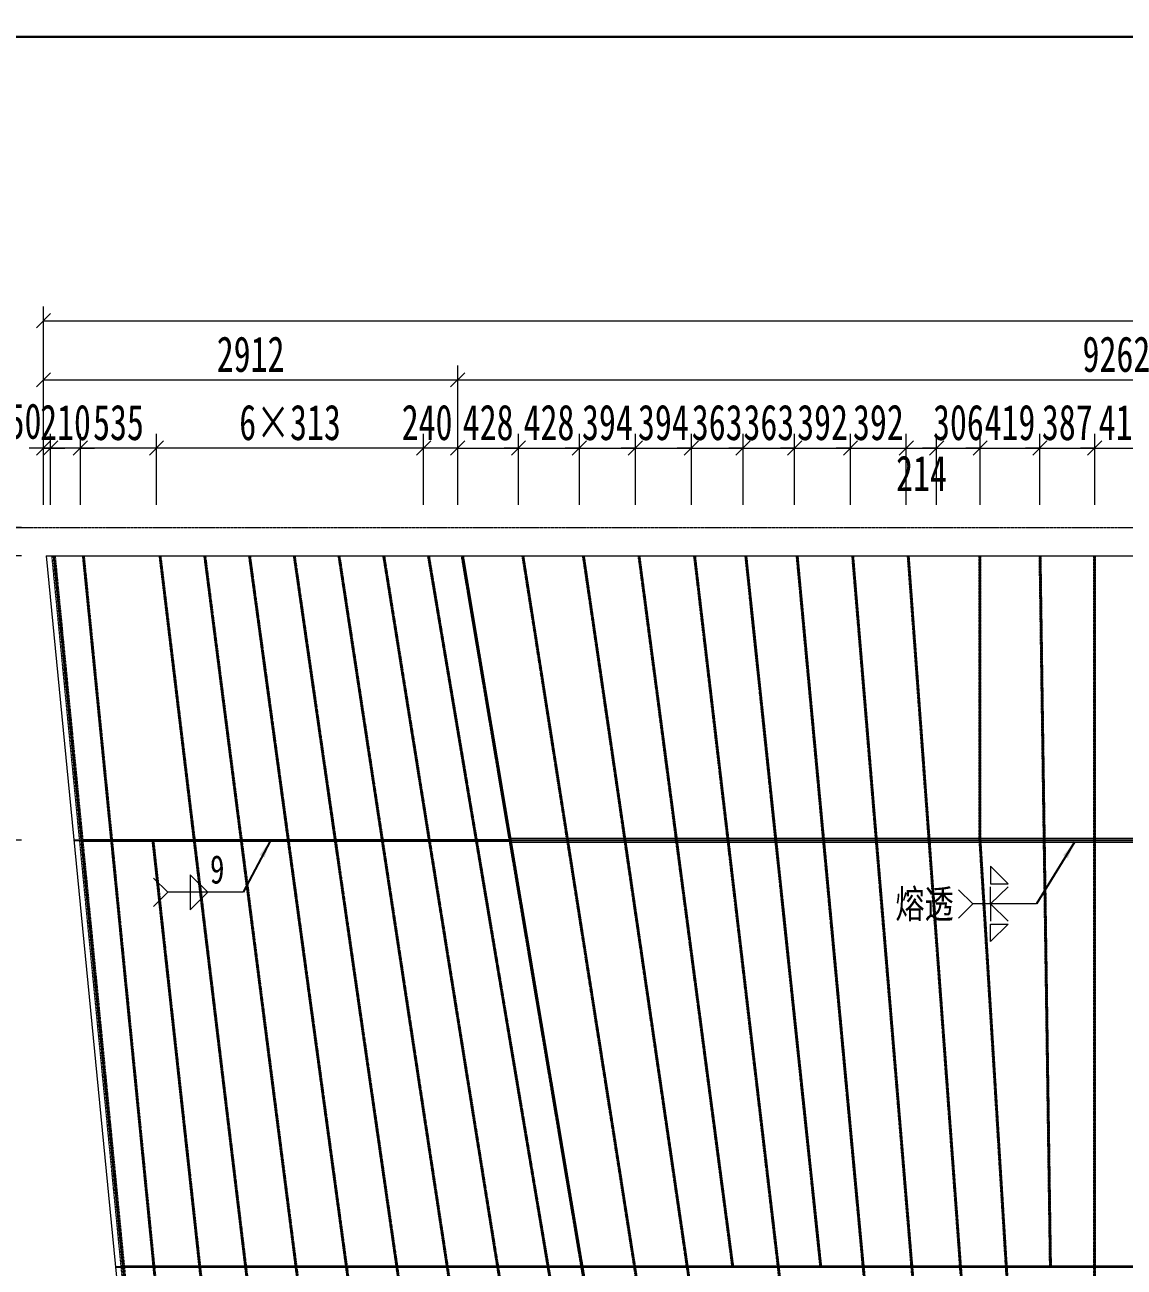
# Model space of a CAD drawing. Header units: millimetres. Extents: x 44597 to 300567, y -113054 to 73044.
# Drawn here: x 186621 to 194350, y -96128 to -87390 of the extents above; entities that cross this region are included whole.
import ezdxf
from ezdxf.enums import TextEntityAlignment as Align

# ---------------------------------------------------------------- set-up
doc = ezdxf.new("R2010")
doc.units = ezdxf.units.MM
doc.linetypes.add('CENTER2', pattern=[28.575, 19.05, -3.175, 3.175, -3.175])
doc.linetypes.add('DASHED', pattern=[0.75, 0.5, -0.25])
doc.layers.get('Defpoints').update_dxf_attribs({"color": 8})
for name, color, linetype, lineweight in [('Dim', 4, 'Continuous', 15), ('中心线', 2, 'CENTER2', 15), ('标注', 4, 'Continuous', 13), ('细实线', 4, 'Continuous', 15), ('虚线', 7, 'DASHED', 13)]:
    doc.layers.add(name, color=color, linetype=linetype, lineweight=lineweight)
doc.layers.add('Text', color=4, linetype='Continuous')
doc.styles.add('111', font='', dxfattribs={"width": 0.7})
doc.styles.add('SMEDI', font='', dxfattribs={"width": 0.75})
doc.styles.get("Standard").update_dxf_attribs({"font": ''})
doc.styles.get('111').set_extended_font_data('仿宋_GB2312')
doc.styles.get('SMEDI').set_extended_font_data('仿宋_GB2312')
doc.styles.get('Standard').set_extended_font_data('仿宋_GB2312')
doc.dimstyles.new('200', dxfattribs={"dimscale": 0, "dimtxt": 2.5, "dimasz": 1, "dimexe": 1, "dimexo": 1, "dimgap": 0.6, "dimtad": 1, "dimdec": 0, "dimdsep": 46, "dimtxsty": '111', "dimblk": 'OBLIQUE', "dimcen": 0, "dimclrd": 4, "dimclre": 4, "dimclrt": 4, "dimadec": 1, "dimazin": 2, "dimtfac": 1, "dimtdec": 0, "dimtix": 1, "dimtmove": 2, "dimatfit": 3, "dimfxl": 4, "dimfxlon": 1, "dimtolj": 1, "dimlwd": -1, "dimlwe": -1, "dimarcsym": 0})
doc.dimstyles.new('MSteel_1.0_1.0', dxfattribs={"dimtxt": 3, "dimasz": 1.2, "dimexe": 1, "dimexo": 1, "dimgap": 1, "dimtad": 3, "dimtoh": 1, "dimdec": 0, "dimzin": 0, "dimdsep": 46, "dimtxsty": 'Standard', "dimblk": 'ARCHTICK', "dimcen": 0.09, "dimclrd": 3, "dimclre": 3, "dimadec": 0, "dimazin": 0, "dimtfac": 1, "dimtdec": 4, "dimtofl": 0, "dimtmove": 0, "dimatfit": 3, "dimfxl": 1, "dimtolj": 1, "dimtzin": 0, "dimarcsym": 0})

# ---------------------------------------------------------------- blocks, each defined once
blk = doc.blocks.new('_Oblique')
at = {"color": 0, "linetype": 'ByBlock', "lineweight": -2}
blk.add_line((-0.5, -0.5), (0.5, 0.5), dxfattribs=at)
blk = doc.blocks.new('*D3232')
at = {"layer": 'Defpoints', "color": 0, "transparency": 16777216}
for p in [(188227.5, -90925.5), (185054.5, -110325.5), (187066.7, -110325.5)]:
    blk.add_point(p, dxfattribs=at)
at = {"layer": '细实线', "color": 4, "transparency": 16777216}
for p, q in [((185454.5, -90925.5), (184954.5, -90925.5)), ((185054.5, -90925.5), (185054.5, -110325.5)), ((185454.5, -110325.5), (184954.5, -110325.5))]:
    blk.add_line(p, q, dxfattribs=at)
at = {"layer": '细实线', "color": 4, "transparency": 16777216, "xscale": 99.99999999999999, "yscale": 99.99999999999999, "zscale": 99.99999999999999}
for p, rotation in [((185054.5, -90925.5), 90), ((185054.5, -110325.5), 270)]:
    blk.add_blockref('_Oblique', p, dxfattribs=dict(at, rotation=rotation))
at = {"layer": '细实线', "color": 4, "transparency": 16777216, "insert": (184875.6, -100625.5), "char_height": 250, "attachment_point": 5, "rotation": 90, "style": '111'}
blk.add_mtext('\\A1;19400', dxfattribs=at)
blk = doc.blocks.new('全融透2')
at = {"layer": 'Dim'}
blk.add_line((0, 0), (-4.479, 0), dxfattribs=at)
for points in [[(-3.227, 2.645), (-3.227, 1.414), (-1.995, 1.414)], [(-3.227, -2.645), (-3.227, -1.414), (-1.995, -1.414)]]:
    blk.add_lwpolyline(points, close=True, dxfattribs=at)
for points in [[(-5.479, 1), (-4.479, 0), (-5.479, -1)], [(-1.995, 1.206), (-3.227, 0), (-3.227, 1.206)], [(-1.995, -1.206), (-3.227, 0), (-3.227, -1.206)]]:
    blk.add_lwpolyline(points, dxfattribs=at)
at = {"layer": 'Text', "style": 'SMEDI', "width": 0.75}
blk.add_text('熔透', height=2, dxfattribs=at).set_placement((-9.923, 0), align=Align.MIDDLE_LEFT)
blk = doc.blocks.new('_ArchTick')
at = {"color": 0, "linetype": 'ByBlock', "const_width": 0.15}
blk.add_lwpolyline([(-0.5, -0.5), (0.5, 0.5)], dxfattribs=at)
blk = doc.blocks.new('*D3253')
at = {"layer": 'Defpoints', "color": 0, "transparency": 16777216}
for p in [(188314.8, -91125.5), (186197.1, -93125.5), (186988.5, -93125.5)]:
    blk.add_point(p, dxfattribs=at)
at = {"layer": '细实线', "color": 4, "transparency": 16777216}
for p, q in [((186597.1, -91125.5), (186097.1, -91125.5)), ((186197.1, -91125.5), (186197.1, -93125.5)), ((186597.1, -93125.5), (186097.1, -93125.5))]:
    blk.add_line(p, q, dxfattribs=at)
at = {"layer": '细实线', "color": 4, "transparency": 16777216, "xscale": 99.99999999999999, "yscale": 99.99999999999999, "zscale": 99.99999999999999}
for p, rotation in [((186197.1, -91125.5), 90), ((186197.1, -93125.5), 270)]:
    blk.add_blockref('_Oblique', p, dxfattribs=dict(at, rotation=rotation))
at = {"layer": '细实线', "color": 4, "transparency": 16777216, "insert": (186018.2, -92125.5), "char_height": 250, "attachment_point": 5, "rotation": 90, "style": '111'}
blk.add_mtext('\\A1;2000', dxfattribs=at)
blk = doc.blocks.new('*D3254')
at = {"layer": 'Defpoints', "color": 0, "transparency": 16777216}
for p in [(186197.1, -90925.5), (188314.8, -90925.5), (188314.8, -91125.5)]:
    blk.add_point(p, dxfattribs=at)
at = {"layer": '细实线', "color": 4, "transparency": 16777216}
for p, q in [((186597.1, -90925.5), (186097.1, -90925.5)), ((186197.1, -91125.5), (186197.1, -90925.5)), ((186597.1, -91125.5), (186097.1, -91125.5))]:
    blk.add_line(p, q, dxfattribs=at)
at = {"layer": '细实线', "color": 4, "transparency": 16777216, "xscale": 99.99999999999999, "yscale": 99.99999999999999, "zscale": 99.99999999999999}
for p, rotation in [((186197.1, -90925.5), 90), ((186197.1, -91125.5), 270)]:
    blk.add_blockref('_Oblique', p, dxfattribs=dict(at, rotation=rotation))
at = {"layer": '细实线', "color": 4, "transparency": 16777216, "insert": (185967.5, -90878.1), "char_height": 250, "attachment_point": 5, "rotation": 90, "style": '111'}
blk.add_mtext('\\A1;200', dxfattribs=at)
blk = doc.blocks.new('角焊缝1')
at = {"layer": 'Dim'}
blk.add_line((-3101.175, 370.223), (-3106.48, 370.223), dxfattribs=at)
blk.add_lwpolyline([(-3104.907, 371.455), (-3104.907, 368.992), (-3103.675, 370.223)], close=True, dxfattribs=at)
blk.add_lwpolyline([(-3107.48, 369.223), (-3106.48, 370.223), (-3107.48, 371.223)], dxfattribs=at)
blk = doc.blocks.new('*D3255')
at = {"layer": 'Defpoints', "color": 0, "transparency": 16777216}
for p in [(185617.2, -91125.5), (188314.8, -91125.5), (188803.7, -108125.5)]:
    blk.add_point(p, dxfattribs=at)
at = {"layer": '细实线', "color": 4, "transparency": 16777216}
for p, q in [((186017.2, -91125.5), (185517.2, -91125.5)), ((185617.2, -108125.5), (185617.2, -91125.5)), ((186017.2, -108125.5), (185517.2, -108125.5))]:
    blk.add_line(p, q, dxfattribs=at)
at = {"layer": '细实线', "color": 4, "transparency": 16777216, "xscale": 99.99999999999999, "yscale": 99.99999999999999, "zscale": 99.99999999999999}
for p, rotation in [((185617.2, -91125.5), 90), ((185617.2, -108125.5), 270)]:
    blk.add_blockref('_Oblique', p, dxfattribs=dict(at, rotation=rotation))
at = {"layer": '细实线', "color": 4, "transparency": 16777216, "insert": (185438.3, -99625.5), "char_height": 250, "attachment_point": 5, "rotation": 90, "style": '111'}
blk.add_mtext('\\A1;17000', dxfattribs=at)
blk = doc.blocks.new('*D3259')
at = {"layer": 'Defpoints', "color": 0, "transparency": 16777216}
for p in [(189664.2, -89886.8), (186752, -90452.6), (189664.2, -91035.9)]:
    blk.add_point(p, dxfattribs=at)
at = {"layer": '细实线', "color": 4, "transparency": 16777216}
for p, q in [((186752, -90286.8), (186752, -89786.8)), ((189664.2, -90286.8), (189664.2, -89786.8)), ((186752, -89886.8), (189664.2, -89886.8))]:
    blk.add_line(p, q, dxfattribs=at)
at = {"layer": '细实线', "color": 4, "transparency": 16777216, "xscale": 99.99999999999999, "yscale": 99.99999999999999, "zscale": 99.99999999999999, "rotation": 180}
blk.add_blockref('_Oblique', (186752, -89886.8), dxfattribs=at)
at = {"layer": '细实线', "color": 4, "transparency": 16777216, "xscale": 99.99999999999999, "yscale": 99.99999999999999, "zscale": 99.99999999999999}
blk.add_blockref('_Oblique', (189664.2, -89886.8), dxfattribs=at)
at = {"layer": '细实线', "color": 4, "transparency": 16777216, "insert": (188208.1, -89707.9), "char_height": 250, "attachment_point": 5, "style": '111'}
blk.add_mtext('\\A1;2912', dxfattribs=at)
blk = doc.blocks.new('*D3261')
at = {"layer": 'Defpoints', "color": 0, "transparency": 16777216}
for p in [(186802, -90366.9), (186752, -91014.7), (186802, -91036.4)]:
    blk.add_point(p, dxfattribs=at)
at = {"layer": '细实线', "color": 4, "transparency": 16777216}
for p, q in [((186752, -90766.9), (186752, -90266.9)), ((186802, -90766.9), (186802, -90266.9)), ((186752, -90366.9), (186652, -90366.9)), ((186752, -90366.9), (186802, -90366.9)), ((186802, -90366.9), (186902, -90366.9))]:
    blk.add_line(p, q, dxfattribs=at)
at = {"layer": '细实线', "color": 4, "transparency": 16777216, "xscale": 99.99999999999999, "yscale": 99.99999999999999, "zscale": 99.99999999999999}
blk.add_blockref('_Oblique', (186752, -90366.9), dxfattribs=at)
at = {"layer": '细实线', "color": 4, "transparency": 16777216, "xscale": 99.99999999999999, "yscale": 99.99999999999999, "zscale": 99.99999999999999, "rotation": 180}
blk.add_blockref('_Oblique', (186802, -90366.9), dxfattribs=at)
at = {"layer": '细实线', "color": 4, "transparency": 16777216, "insert": (186618.5, -90178.9), "char_height": 250, "attachment_point": 5, "style": '111'}
blk.add_mtext('\\A1;50', dxfattribs=at)
blk = doc.blocks.new('*D3262')
at = {"layer": 'Defpoints', "color": 0, "transparency": 16777216}
for p in [(186802, -90366.9), (186802, -91027.2), (187011.6, -91025.3)]:
    blk.add_point(p, dxfattribs=at)
at = {"layer": '细实线', "color": 4, "transparency": 16777216}
for p, q in [((186802, -90766.9), (186802, -90266.9)), ((187011.6, -90766.9), (187011.6, -90266.9)), ((186802, -90366.9), (186702, -90366.9)), ((187011.6, -90366.9), (186802, -90366.9)), ((187011.6, -90366.9), (187111.6, -90366.9))]:
    blk.add_line(p, q, dxfattribs=at)
at = {"layer": '细实线', "color": 4, "transparency": 16777216, "xscale": 99.99999999999999, "yscale": 99.99999999999999, "zscale": 99.99999999999999}
blk.add_blockref('_Oblique', (186802, -90366.9), dxfattribs=at)
at = {"layer": '细实线', "color": 4, "transparency": 16777216, "xscale": 99.99999999999999, "yscale": 99.99999999999999, "zscale": 99.99999999999999, "rotation": 180}
blk.add_blockref('_Oblique', (187011.6, -90366.9), dxfattribs=at)
at = {"layer": '细实线', "color": 4, "transparency": 16777216, "insert": (186906.8, -90188), "char_height": 250, "attachment_point": 5, "style": '111'}
blk.add_mtext('\\A1;210', dxfattribs=at)
blk = doc.blocks.new('*D3264')
at = {"layer": 'Defpoints', "color": 0, "transparency": 16777216}
for p in [(190092, -90366.9), (189664.2, -91033.2), (190092, -91056.2)]:
    blk.add_point(p, dxfattribs=at)
at = {"layer": '细实线', "color": 4, "transparency": 16777216}
for p, q in [((189664.2, -90766.9), (189664.2, -90266.9)), ((190092, -90766.9), (190092, -90266.9)), ((189664.2, -90366.9), (189564.2, -90366.9)), ((189664.2, -90366.9), (190092, -90366.9)), ((190092, -90366.9), (190192, -90366.9))]:
    blk.add_line(p, q, dxfattribs=at)
at = {"layer": '细实线', "color": 4, "transparency": 16777216, "xscale": 99.99999999999999, "yscale": 99.99999999999999, "zscale": 99.99999999999999}
blk.add_blockref('_Oblique', (189664.2, -90366.9), dxfattribs=at)
at = {"layer": '细实线', "color": 4, "transparency": 16777216, "xscale": 99.99999999999999, "yscale": 99.99999999999999, "zscale": 99.99999999999999, "rotation": 180}
blk.add_blockref('_Oblique', (190092, -90366.9), dxfattribs=at)
at = {"layer": '细实线', "color": 4, "transparency": 16777216, "insert": (189878.1, -90188), "char_height": 250, "attachment_point": 5, "style": '111'}
blk.add_mtext('\\A1;428', dxfattribs=at)
blk = doc.blocks.new('*D3266')
at = {"layer": 'Defpoints', "color": 0, "transparency": 16777216}
for p in [(208426.5, -89471.5), (186752, -90123.9), (208426.5, -91023.6)]:
    blk.add_point(p, dxfattribs=at)
at = {"layer": '细实线', "color": 4, "transparency": 16777216}
for p, q in [((186752, -89871.5), (186752, -89371.5)), ((208426.5, -89871.5), (208426.5, -89371.5)), ((186752, -89471.5), (208426.5, -89471.5))]:
    blk.add_line(p, q, dxfattribs=at)
at = {"layer": '细实线', "color": 4, "transparency": 16777216, "xscale": 99.99999999999999, "yscale": 99.99999999999999, "zscale": 99.99999999999999, "rotation": 180}
blk.add_blockref('_Oblique', (186752, -89471.5), dxfattribs=at)
at = {"layer": '细实线', "color": 4, "transparency": 16777216, "xscale": 99.99999999999999, "yscale": 99.99999999999999, "zscale": 99.99999999999999}
blk.add_blockref('_Oblique', (208426.5, -89471.5), dxfattribs=at)
at = {"layer": '细实线', "color": 4, "transparency": 16777216, "insert": (197589.2, -89292.6), "char_height": 250, "attachment_point": 5, "style": '111'}
blk.add_mtext('\\A1;21674', dxfattribs=at)
blk = doc.blocks.new('*D3267')
at = {"layer": 'Defpoints', "color": 0, "transparency": 16777216}
for p in [(198926.4, -89886.8), (189664.2, -90407.5), (198926.4, -91023.6)]:
    blk.add_point(p, dxfattribs=at)
at = {"layer": '细实线', "color": 4, "transparency": 16777216}
for p, q in [((189664.2, -90286.8), (189664.2, -89786.8)), ((198926.4, -90286.8), (198926.4, -89786.8)), ((189664.2, -89886.8), (198926.4, -89886.8))]:
    blk.add_line(p, q, dxfattribs=at)
at = {"layer": '细实线', "color": 4, "transparency": 16777216, "xscale": 99.99999999999999, "yscale": 99.99999999999999, "zscale": 99.99999999999999, "rotation": 180}
blk.add_blockref('_Oblique', (189664.2, -89886.8), dxfattribs=at)
at = {"layer": '细实线', "color": 4, "transparency": 16777216, "xscale": 99.99999999999999, "yscale": 99.99999999999999, "zscale": 99.99999999999999}
blk.add_blockref('_Oblique', (198926.4, -89886.8), dxfattribs=at)
at = {"layer": '细实线', "color": 4, "transparency": 16777216, "insert": (194295.3, -89707.9), "char_height": 250, "attachment_point": 5, "style": '111'}
blk.add_mtext('\\A1;9262', dxfattribs=at)
blk = doc.blocks.new('*D3271')
at = {"layer": 'Defpoints', "color": 0, "transparency": 16777216}
for p in [(187011.6, -90366.9), (187011.6, -91027.2), (187546.3, -91030.7)]:
    blk.add_point(p, dxfattribs=at)
at = {"layer": '细实线', "color": 4, "transparency": 16777216}
for p, q in [((187011.6, -90766.9), (187011.6, -90266.9)), ((187546.3, -90766.9), (187546.3, -90266.9)), ((187546.3, -90366.9), (187011.6, -90366.9))]:
    blk.add_line(p, q, dxfattribs=at)
at = {"layer": '细实线', "color": 4, "transparency": 16777216, "xscale": 99.99999999999999, "yscale": 99.99999999999999, "zscale": 99.99999999999999, "rotation": 180}
blk.add_blockref('_Oblique', (187011.6, -90366.9), dxfattribs=at)
at = {"layer": '细实线', "color": 4, "transparency": 16777216, "xscale": 99.99999999999999, "yscale": 99.99999999999999, "zscale": 99.99999999999999}
blk.add_blockref('_Oblique', (187546.3, -90366.9), dxfattribs=at)
at = {"layer": '细实线', "color": 4, "transparency": 16777216, "insert": (187279, -90188), "char_height": 250, "attachment_point": 5, "style": '111'}
blk.add_mtext('\\A1;535', dxfattribs=at)
blk = doc.blocks.new('*D3272')
at = {"layer": 'Defpoints', "color": 0, "transparency": 16777216}
for p in [(187546.3, -90366.9), (187546.3, -91027.2), (189424.3, -91049.5)]:
    blk.add_point(p, dxfattribs=at)
at = {"layer": '细实线', "color": 4, "transparency": 16777216}
for p, q in [((187546.3, -90766.9), (187546.3, -90266.9)), ((189424.3, -90766.9), (189424.3, -90266.9)), ((189424.3, -90366.9), (187546.3, -90366.9))]:
    blk.add_line(p, q, dxfattribs=at)
at = {"layer": '细实线', "color": 4, "transparency": 16777216, "xscale": 99.99999999999999, "yscale": 99.99999999999999, "zscale": 99.99999999999999, "rotation": 180}
blk.add_blockref('_Oblique', (187546.3, -90366.9), dxfattribs=at)
at = {"layer": '细实线', "color": 4, "transparency": 16777216, "xscale": 99.99999999999999, "yscale": 99.99999999999999, "zscale": 99.99999999999999}
blk.add_blockref('_Oblique', (189424.3, -90366.9), dxfattribs=at)
at = {"layer": '细实线', "color": 4, "transparency": 16777216, "insert": (188485.3, -90188), "char_height": 250, "attachment_point": 5, "style": '111'}
blk.add_mtext('\\A1;\\f仿宋_GB2312|b0|i0|c134|p49;6×313', dxfattribs=at)
blk = doc.blocks.new('*D3273')
at = {"layer": 'Defpoints', "color": 0, "transparency": 16777216}
for p in [(189424.3, -90366.9), (189424.3, -91027.2), (189664.2, -91035.9)]:
    blk.add_point(p, dxfattribs=at)
at = {"layer": '细实线', "color": 4, "transparency": 16777216}
for p, q in [((189424.3, -90766.9), (189424.3, -90266.9)), ((189664.2, -90766.9), (189664.2, -90266.9)), ((189664.2, -90366.9), (189424.3, -90366.9))]:
    blk.add_line(p, q, dxfattribs=at)
at = {"layer": '细实线', "color": 4, "transparency": 16777216, "xscale": 99.99999999999999, "yscale": 99.99999999999999, "zscale": 99.99999999999999, "rotation": 180}
blk.add_blockref('_Oblique', (189424.3, -90366.9), dxfattribs=at)
at = {"layer": '细实线', "color": 4, "transparency": 16777216, "xscale": 99.99999999999999, "yscale": 99.99999999999999, "zscale": 99.99999999999999}
blk.add_blockref('_Oblique', (189664.2, -90366.9), dxfattribs=at)
at = {"layer": '细实线', "color": 4, "transparency": 16777216, "insert": (189449.1, -90188), "char_height": 250, "attachment_point": 5, "style": '111'}
blk.add_mtext('\\A1;240', dxfattribs=at)
blk = doc.blocks.new('*D3274')
at = {"layer": 'Defpoints', "color": 0, "transparency": 16777216}
for p in [(190519.8, -90366.9), (190092, -91033.2), (190519.8, -91056.2)]:
    blk.add_point(p, dxfattribs=at)
at = {"layer": '细实线', "color": 4, "transparency": 16777216}
for p, q in [((190092, -90766.9), (190092, -90266.9)), ((190519.8, -90766.9), (190519.8, -90266.9)), ((190092, -90366.9), (189992, -90366.9)), ((190092, -90366.9), (190519.8, -90366.9)), ((190519.8, -90366.9), (190619.8, -90366.9))]:
    blk.add_line(p, q, dxfattribs=at)
at = {"layer": '细实线', "color": 4, "transparency": 16777216, "xscale": 99.99999999999999, "yscale": 99.99999999999999, "zscale": 99.99999999999999}
blk.add_blockref('_Oblique', (190092, -90366.9), dxfattribs=at)
at = {"layer": '细实线', "color": 4, "transparency": 16777216, "xscale": 99.99999999999999, "yscale": 99.99999999999999, "zscale": 99.99999999999999, "rotation": 180}
blk.add_blockref('_Oblique', (190519.8, -90366.9), dxfattribs=at)
at = {"layer": '细实线', "color": 4, "transparency": 16777216, "insert": (190305.9, -90188), "char_height": 250, "attachment_point": 5, "style": '111'}
blk.add_mtext('\\A1;428', dxfattribs=at)
blk = doc.blocks.new('*D3275')
at = {"layer": 'Defpoints', "color": 0, "transparency": 16777216}
for p in [(190913.3, -90366.9), (190519.8, -91060.5), (190913.3, -91064.4)]:
    blk.add_point(p, dxfattribs=at)
at = {"layer": '细实线', "color": 4, "transparency": 16777216}
for p, q in [((190519.8, -90766.9), (190519.8, -90266.9)), ((190913.3, -90766.9), (190913.3, -90266.9)), ((190519.8, -90366.9), (190419.8, -90366.9)), ((190519.8, -90366.9), (190913.3, -90366.9)), ((190913.3, -90366.9), (191013.3, -90366.9))]:
    blk.add_line(p, q, dxfattribs=at)
at = {"layer": '细实线', "color": 4, "transparency": 16777216, "xscale": 99.99999999999999, "yscale": 99.99999999999999, "zscale": 99.99999999999999}
blk.add_blockref('_Oblique', (190519.8, -90366.9), dxfattribs=at)
at = {"layer": '细实线', "color": 4, "transparency": 16777216, "xscale": 99.99999999999999, "yscale": 99.99999999999999, "zscale": 99.99999999999999, "rotation": 180}
blk.add_blockref('_Oblique', (190913.3, -90366.9), dxfattribs=at)
at = {"layer": '细实线', "color": 4, "transparency": 16777216, "insert": (190716.5, -90188), "char_height": 250, "attachment_point": 5, "style": '111'}
blk.add_mtext('\\A1;394', dxfattribs=at)
blk = doc.blocks.new('*D3276')
at = {"layer": 'Defpoints', "color": 0, "transparency": 16777216}
for p in [(191306.9, -90366.9), (190913.3, -91033.2), (191306.9, -91068.3)]:
    blk.add_point(p, dxfattribs=at)
at = {"layer": '细实线', "color": 4, "transparency": 16777216}
for p, q in [((190913.3, -90766.9), (190913.3, -90266.9)), ((191306.9, -90766.9), (191306.9, -90266.9)), ((190913.3, -90366.9), (190813.3, -90366.9)), ((190913.3, -90366.9), (191306.9, -90366.9)), ((191306.9, -90366.9), (191406.9, -90366.9))]:
    blk.add_line(p, q, dxfattribs=at)
at = {"layer": '细实线', "color": 4, "transparency": 16777216, "xscale": 99.99999999999999, "yscale": 99.99999999999999, "zscale": 99.99999999999999}
blk.add_blockref('_Oblique', (190913.3, -90366.9), dxfattribs=at)
at = {"layer": '细实线', "color": 4, "transparency": 16777216, "xscale": 99.99999999999999, "yscale": 99.99999999999999, "zscale": 99.99999999999999, "rotation": 180}
blk.add_blockref('_Oblique', (191306.9, -90366.9), dxfattribs=at)
at = {"layer": '细实线', "color": 4, "transparency": 16777216, "insert": (191110.1, -90188), "char_height": 250, "attachment_point": 5, "style": '111'}
blk.add_mtext('\\A1;394', dxfattribs=at)
blk = doc.blocks.new('*D3277')
at = {"layer": 'Defpoints', "color": 0, "transparency": 16777216}
for p in [(191670.3, -90366.9), (191306.9, -91068.3), (191670.3, -91072)]:
    blk.add_point(p, dxfattribs=at)
at = {"layer": '细实线', "color": 4, "transparency": 16777216}
for p, q in [((191306.9, -90766.9), (191306.9, -90266.9)), ((191670.3, -90766.9), (191670.3, -90266.9)), ((191306.9, -90366.9), (191206.9, -90366.9)), ((191306.9, -90366.9), (191670.3, -90366.9)), ((191670.3, -90366.9), (191770.3, -90366.9))]:
    blk.add_line(p, q, dxfattribs=at)
at = {"layer": '细实线', "color": 4, "transparency": 16777216, "xscale": 99.99999999999999, "yscale": 99.99999999999999, "zscale": 99.99999999999999}
blk.add_blockref('_Oblique', (191306.9, -90366.9), dxfattribs=at)
at = {"layer": '细实线', "color": 4, "transparency": 16777216, "xscale": 99.99999999999999, "yscale": 99.99999999999999, "zscale": 99.99999999999999, "rotation": 180}
blk.add_blockref('_Oblique', (191670.3, -90366.9), dxfattribs=at)
at = {"layer": '细实线', "color": 4, "transparency": 16777216, "insert": (191488.6, -90188), "char_height": 250, "attachment_point": 5, "style": '111'}
blk.add_mtext('\\A1;363', dxfattribs=at)
blk = doc.blocks.new('*D3278')
at = {"layer": 'Defpoints', "color": 0, "transparency": 16777216}
for p in [(192033.1, -90366.9), (191670.3, -91033.2), (192033.1, -91075.6)]:
    blk.add_point(p, dxfattribs=at)
at = {"layer": '细实线', "color": 4, "transparency": 16777216}
for p, q in [((191670.3, -90766.9), (191670.3, -90266.9)), ((192033.1, -90766.9), (192033.1, -90266.9)), ((191670.3, -90366.9), (191570.3, -90366.9)), ((191670.3, -90366.9), (192033.1, -90366.9)), ((192033.1, -90366.9), (192133.1, -90366.9))]:
    blk.add_line(p, q, dxfattribs=at)
at = {"layer": '细实线', "color": 4, "transparency": 16777216, "xscale": 99.99999999999999, "yscale": 99.99999999999999, "zscale": 99.99999999999999}
blk.add_blockref('_Oblique', (191670.3, -90366.9), dxfattribs=at)
at = {"layer": '细实线', "color": 4, "transparency": 16777216, "xscale": 99.99999999999999, "yscale": 99.99999999999999, "zscale": 99.99999999999999, "rotation": 180}
blk.add_blockref('_Oblique', (192033.1, -90366.9), dxfattribs=at)
at = {"layer": '细实线', "color": 4, "transparency": 16777216, "insert": (191851.7, -90188), "char_height": 250, "attachment_point": 5, "style": '111'}
blk.add_mtext('\\A1;363', dxfattribs=at)
blk = doc.blocks.new('*D3279')
at = {"layer": 'Defpoints', "color": 0, "transparency": 16777216}
for p in [(192425.5, -90366.9), (192033.1, -91075.6), (192425.5, -91079.5)]:
    blk.add_point(p, dxfattribs=at)
at = {"layer": '细实线', "color": 4, "transparency": 16777216}
for p, q in [((192033.1, -90766.9), (192033.1, -90266.9)), ((192425.5, -90766.9), (192425.5, -90266.9)), ((192033.1, -90366.9), (191933.1, -90366.9)), ((192033.1, -90366.9), (192425.5, -90366.9)), ((192425.5, -90366.9), (192525.5, -90366.9))]:
    blk.add_line(p, q, dxfattribs=at)
at = {"layer": '细实线', "color": 4, "transparency": 16777216, "xscale": 99.99999999999999, "yscale": 99.99999999999999, "zscale": 99.99999999999999}
blk.add_blockref('_Oblique', (192033.1, -90366.9), dxfattribs=at)
at = {"layer": '细实线', "color": 4, "transparency": 16777216, "xscale": 99.99999999999999, "yscale": 99.99999999999999, "zscale": 99.99999999999999, "rotation": 180}
blk.add_blockref('_Oblique', (192425.5, -90366.9), dxfattribs=at)
at = {"layer": '细实线', "color": 4, "transparency": 16777216, "insert": (192229.3, -90188), "char_height": 250, "attachment_point": 5, "style": '111'}
blk.add_mtext('\\A1;392', dxfattribs=at)
blk = doc.blocks.new('*D3280')
at = {"layer": 'Defpoints', "color": 0, "transparency": 16777216}
for p in [(192818, -90366.9), (192425.5, -91075.6), (192818, -91083.5)]:
    blk.add_point(p, dxfattribs=at)
at = {"layer": '细实线', "color": 4, "transparency": 16777216}
for p, q in [((192425.5, -90766.9), (192425.5, -90266.9)), ((192818, -90766.9), (192818, -90266.9)), ((192425.5, -90366.9), (192325.5, -90366.9)), ((192425.5, -90366.9), (192818, -90366.9)), ((192818, -90366.9), (192918, -90366.9))]:
    blk.add_line(p, q, dxfattribs=at)
at = {"layer": '细实线', "color": 4, "transparency": 16777216, "xscale": 99.99999999999999, "yscale": 99.99999999999999, "zscale": 99.99999999999999}
blk.add_blockref('_Oblique', (192425.5, -90366.9), dxfattribs=at)
at = {"layer": '细实线', "color": 4, "transparency": 16777216, "xscale": 99.99999999999999, "yscale": 99.99999999999999, "zscale": 99.99999999999999, "rotation": 180}
blk.add_blockref('_Oblique', (192818, -90366.9), dxfattribs=at)
at = {"layer": '细实线', "color": 4, "transparency": 16777216, "insert": (192621.8, -90188), "char_height": 250, "attachment_point": 5, "style": '111'}
blk.add_mtext('\\A1;392', dxfattribs=at)
blk = doc.blocks.new('*D3281')
at = {"layer": 'Defpoints', "color": 0, "transparency": 16777216}
for p in [(193031.6, -90366.9), (192818, -91075.6), (193031.6, -91085.6)]:
    blk.add_point(p, dxfattribs=at)
at = {"layer": '细实线', "color": 4, "transparency": 16777216}
for p, q in [((192818, -90766.9), (192818, -90266.9)), ((193031.6, -90766.9), (193031.6, -90266.9)), ((192818, -90366.9), (193031.6, -90366.9))]:
    blk.add_line(p, q, dxfattribs=at)
at = {"layer": '细实线', "color": 4, "transparency": 16777216, "xscale": 99.99999999999999, "yscale": 99.99999999999999, "zscale": 99.99999999999999, "rotation": 180}
blk.add_blockref('_Oblique', (192818, -90366.9), dxfattribs=at)
at = {"layer": '细实线', "color": 4, "transparency": 16777216, "xscale": 99.99999999999999, "yscale": 99.99999999999999, "zscale": 99.99999999999999}
blk.add_blockref('_Oblique', (193031.6, -90366.9), dxfattribs=at)
at = {"layer": '细实线', "color": 4, "transparency": 16777216, "insert": (192924.8, -90544.7), "char_height": 250, "attachment_point": 5, "style": '111'}
blk.add_mtext('\\A1;214', dxfattribs=at)
blk = doc.blocks.new('*D3282')
at = {"layer": 'Defpoints', "color": 0, "transparency": 16777216}
for p in [(193337.3, -90366.9), (193031.6, -91085.6), (193337.3, -91088.7)]:
    blk.add_point(p, dxfattribs=at)
at = {"layer": '细实线', "color": 4, "transparency": 16777216}
for p, q in [((193031.6, -90766.9), (193031.6, -90266.9)), ((193337.3, -90766.9), (193337.3, -90266.9)), ((193031.6, -90366.9), (192931.6, -90366.9)), ((193031.6, -90366.9), (193337.3, -90366.9)), ((193337.3, -90366.9), (193437.3, -90366.9))]:
    blk.add_line(p, q, dxfattribs=at)
at = {"layer": '细实线', "color": 4, "transparency": 16777216, "xscale": 99.99999999999999, "yscale": 99.99999999999999, "zscale": 99.99999999999999}
blk.add_blockref('_Oblique', (193031.6, -90366.9), dxfattribs=at)
at = {"layer": '细实线', "color": 4, "transparency": 16777216, "xscale": 99.99999999999999, "yscale": 99.99999999999999, "zscale": 99.99999999999999, "rotation": 180}
blk.add_blockref('_Oblique', (193337.3, -90366.9), dxfattribs=at)
at = {"layer": '细实线', "color": 4, "transparency": 16777216, "insert": (193184.5, -90188), "char_height": 250, "attachment_point": 5, "style": '111'}
blk.add_mtext('\\A1;306', dxfattribs=at)
blk = doc.blocks.new('*D3283')
at = {"layer": 'Defpoints', "color": 0, "transparency": 16777216}
for p in [(193756.7, -90366.9), (193337.3, -91075.6), (193756.7, -91092.9)]:
    blk.add_point(p, dxfattribs=at)
at = {"layer": '细实线', "color": 4, "transparency": 16777216}
for p, q in [((193337.3, -90766.9), (193337.3, -90266.9)), ((193756.7, -90766.9), (193756.7, -90266.9)), ((193337.3, -90366.9), (193237.3, -90366.9)), ((193337.3, -90366.9), (193756.7, -90366.9)), ((193756.7, -90366.9), (193856.7, -90366.9))]:
    blk.add_line(p, q, dxfattribs=at)
at = {"layer": '细实线', "color": 4, "transparency": 16777216, "xscale": 99.99999999999999, "yscale": 99.99999999999999, "zscale": 99.99999999999999}
blk.add_blockref('_Oblique', (193337.3, -90366.9), dxfattribs=at)
at = {"layer": '细实线', "color": 4, "transparency": 16777216, "xscale": 99.99999999999999, "yscale": 99.99999999999999, "zscale": 99.99999999999999, "rotation": 180}
blk.add_blockref('_Oblique', (193756.7, -90366.9), dxfattribs=at)
at = {"layer": '细实线', "color": 4, "transparency": 16777216, "insert": (193547, -90188), "char_height": 250, "attachment_point": 5, "style": '111'}
blk.add_mtext('\\A1;419', dxfattribs=at)
blk = doc.blocks.new('*D3284')
at = {"layer": 'Defpoints', "color": 0, "transparency": 16777216}
for p in [(194143.3, -90366.9), (193756.7, -91092.9), (194143.3, -91096.7)]:
    blk.add_point(p, dxfattribs=at)
at = {"layer": '细实线', "color": 4, "transparency": 16777216}
for p, q in [((193756.7, -90766.9), (193756.7, -90266.9)), ((194143.3, -90766.9), (194143.3, -90266.9)), ((193756.7, -90366.9), (193656.7, -90366.9)), ((193756.7, -90366.9), (194143.3, -90366.9)), ((194143.3, -90366.9), (194243.3, -90366.9))]:
    blk.add_line(p, q, dxfattribs=at)
at = {"layer": '细实线', "color": 4, "transparency": 16777216, "xscale": 99.99999999999999, "yscale": 99.99999999999999, "zscale": 99.99999999999999}
blk.add_blockref('_Oblique', (193756.7, -90366.9), dxfattribs=at)
at = {"layer": '细实线', "color": 4, "transparency": 16777216, "xscale": 99.99999999999999, "yscale": 99.99999999999999, "zscale": 99.99999999999999, "rotation": 180}
blk.add_blockref('_Oblique', (194143.3, -90366.9), dxfattribs=at)
at = {"layer": '细实线', "color": 4, "transparency": 16777216, "insert": (193950, -90188), "char_height": 250, "attachment_point": 5, "style": '111'}
blk.add_mtext('\\A1;387', dxfattribs=at)
blk = doc.blocks.new('*D3285')
at = {"layer": 'Defpoints', "color": 0, "transparency": 16777216}
for p in [(194556.2, -90366.9), (194143.3, -91092.9), (194556.2, -91104.4)]:
    blk.add_point(p, dxfattribs=at)
at = {"layer": '细实线', "color": 4, "transparency": 16777216}
for p, q in [((194143.3, -90766.9), (194143.3, -90266.9)), ((194556.2, -90766.9), (194556.2, -90266.9)), ((194143.3, -90366.9), (194043.3, -90366.9)), ((194143.3, -90366.9), (194556.2, -90366.9)), ((194556.2, -90366.9), (194656.2, -90366.9))]:
    blk.add_line(p, q, dxfattribs=at)
at = {"layer": '细实线', "color": 4, "transparency": 16777216, "xscale": 99.99999999999999, "yscale": 99.99999999999999, "zscale": 99.99999999999999}
blk.add_blockref('_Oblique', (194143.3, -90366.9), dxfattribs=at)
at = {"layer": '细实线', "color": 4, "transparency": 16777216, "xscale": 99.99999999999999, "yscale": 99.99999999999999, "zscale": 99.99999999999999, "rotation": 180}
blk.add_blockref('_Oblique', (194556.2, -90366.9), dxfattribs=at)
at = {"layer": '细实线', "color": 4, "transparency": 16777216, "insert": (194349.8, -90188), "char_height": 250, "attachment_point": 5, "style": '111'}
blk.add_mtext('\\A1;413', dxfattribs=at)

msp = doc.modelspace()

# ---------------------------------------------------------------- linework, layer by layer
at = {"layer": 'Defpoints'}
for p, q in [((191851.4, -102125.5), (190123.4, -91125.5)), ((191599, -96125.5), (190939.7, -91125.5)), ((192217.6, -96125.5), (191691.1, -91125.5)), ((193357.3, -102125.5), (192442.2, -91125.5)), ((193832.8, -96125.5), (193759.7, -91125.5)), ((194143.3, -105125.5), (194143.3, -91125.5)), ((186966.2, -93125.5), (208426.5, -93125.5)), ((187258.2, -96125.5), (208426.5, -96125.5))]:
    msp.add_line(p, q, dxfattribs=at)
for points in [[(179566.6, -61894.1), (218066.6, -61894.1), (218066.6, -87474.1), (179566.6, -87474.1)], [(179566.6, -87474.1), (218066.6, -87474.1), (218066.6, -113054.1), (179566.6, -113054.1)]]:
    msp.add_lwpolyline(points, close=True, dxfattribs=at)
at = {"layer": 'Defpoints', "elevation": 0}
for points in [[(186821.5, -91125.5), (188476.5, -108125.5), (188476.5, -110525.5)], [(187031.5, -91125.5), (188716.7, -108125.5), (188716.7, -110525.5)], [(187570.4, -91125.5), (189616.7, -108125.5), (189616.7, -110525.5)], [(187885, -91125.5), (190066.7, -108125.5), (190066.7, -110525.5)], [(188199.6, -91125.5), (190516.7, -108125.5), (190516.7, -110525.5)], [(188514.2, -91125.5), (190966.7, -108125.5), (190966.7, -110525.5)], [(188828.7, -91125.5), (191416.7, -108125.5), (191416.7, -110525.5)], [(189143.3, -91125.5), (191866.7, -108125.5), (191866.7, -110525.5)], [(189457.9, -91125.5), (192316.7, -108125.5), (192316.7, -110525.5)], [(192556.5, -110525.5), (192556.5, -108125.5), (189697.8, -91125.5)], [(193031.5, -110525.5), (193031.5, -108125.5), (190549, -91125.5)], [(193331.5, -110525.5), (193331.5, -108125.5), (191330.4, -91125.5)], [(193631.5, -110525.5), (193631.5, -108125.5), (192051.7, -91125.5)], [(194081.5, -110525.5), (194081.5, -108125.5), (192832.7, -91125.5)], [(193892, -102125.5), (193337.3, -93125.5), (193337.3, -91125.5)], [(187520.4, -93125.5), (189166.7, -108125.5), (189166.7, -110525.5)]]:
    msp.add_lwpolyline(points, dxfattribs=at)
at = {"layer": '中心线', "ltscale": 0.3}
msp.add_line((185459.8, -90925.5), (209993.5, -90925.5), dxfattribs=at)
at = {"layer": '标注', "color": 1, "ltscale": 550}
msp.add_line((186771.5, -91125.5), (208426.5, -91125.5), dxfattribs=at)
at = {"layer": '标注', "color": 1, "ltscale": 550, "elevation": 0}
msp.add_lwpolyline([(186771.5, -91125.5), (188426.5, -108125.5), (188426.5, -110525.5)], dxfattribs=at)
at = {"layer": '虚线', "ltscale": 4}
for p, q in [((191843.2, -102111.5), (190117.4, -91125.5)), ((191855.2, -102111.5), (190129.4, -91125.5)), ((191592.2, -96119.5), (190933.7, -91125.5)), ((191604.2, -96119.5), (190945.7, -91125.5)), ((192211, -96119.5), (191685.1, -91125.5)), ((192223, -96119.5), (191697.1, -91125.5)), ((193350.1, -102111.5), (192436.2, -91125.5)), ((193362.1, -102111.5), (192448.2, -91125.5)), ((193826.7, -96119.5), (193753.7, -91125.5)), ((193838.7, -96119.5), (193765.7, -91125.5)), ((194137.3, -105119.5), (194137.3, -91125.5)), ((194149.3, -105119.5), (194149.3, -91125.5))]:
    msp.add_line(p, q, dxfattribs=at)
at = {"layer": '虚线', "color": 2, "ltscale": 2}
for p, q in [((187027.6, -93119.5), (190026.1, -93119.5)), ((187028.8, -93131.5), (190028.2, -93131.5)), ((190038.8, -93111.5), (198919.5, -93111.5)), ((190043.5, -93139.5), (198919.5, -93139.5)), ((187319.6, -96119.5), (190530.6, -96119.5)), ((190544.6, -96119.5), (198919.5, -96119.5))]:
    msp.add_line(p, q, dxfattribs=at)
at = {"layer": '虚线', "color": 2, "ltscale": 4, "elevation": 0}
for points in [[(186809.5, -91125.5), (188464.5, -108125.5), (188464.5, -110525.5)], [(186833.5, -91125.5), (188488.5, -108125.5), (188488.5, -110525.5)]]:
    msp.add_lwpolyline(points, dxfattribs=at)
at = {"layer": '虚线', "ltscale": 4, "elevation": 0}
for points in [[(187025.5, -91125.5), (188710.7, -108125.5), (188710.7, -110525.5)], [(187037.5, -91125.5), (188722.7, -108125.5), (188722.7, -110525.5)], [(187564.4, -91125.5), (189610.7, -108125.5), (189610.7, -110525.5)], [(187576.4, -91125.5), (189622.7, -108125.5), (189622.7, -110525.5)], [(187879, -91125.5), (190060.7, -108125.5), (190060.7, -110525.5)], [(187891, -91125.5), (190072.7, -108125.5), (190072.7, -110525.5)], [(188193.6, -91125.5), (190510.7, -108125.5), (190510.7, -110525.5)], [(188205.6, -91125.5), (190522.7, -108125.5), (190522.7, -110525.5)], [(188508.2, -91125.5), (190960.7, -108125.5), (190960.7, -110525.5)], [(188520.2, -91125.5), (190972.7, -108125.5), (190972.7, -110525.5)], [(188822.7, -91125.5), (191410.7, -108125.5), (191410.7, -110525.5)], [(188834.7, -91125.5), (191422.7, -108125.5), (191422.7, -110525.5)], [(189137.3, -91125.5), (191860.7, -108125.5), (191860.7, -110525.5)], [(189149.3, -91125.5), (191872.7, -108125.5), (191872.7, -110525.5)], [(189451.9, -91125.5), (192310.7, -108125.5), (192310.7, -110525.5)], [(189463.9, -91125.5), (192322.7, -108125.5), (192322.7, -110525.5)], [(193025.5, -110525.5), (193025.5, -108125.5), (190543, -91125.5)], [(193037.5, -110525.5), (193037.5, -108125.5), (190555, -91125.5)], [(193325.5, -110525.5), (193325.5, -108125.5), (191324.4, -91125.5)], [(193337.5, -110525.5), (193337.5, -108125.5), (191336.4, -91125.5)], [(193625.5, -110525.5), (193625.5, -108125.5), (192045.7, -91125.5)], [(193637.5, -110525.5), (193637.5, -108125.5), (192057.7, -91125.5)], [(194075.5, -110525.5), (194075.5, -108125.5), (192826.7, -91125.5)], [(194087.5, -110525.5), (194087.5, -108125.5), (192838.7, -91125.5)], [(193885.2, -102111.5), (193331.3, -93125.5), (193331.3, -91125.5)], [(193897.2, -102111.5), (193343.3, -93125.5), (193343.3, -91125.5)], [(187515.1, -93131.5), (189160.7, -108125.5), (189160.7, -110525.5)], [(187527.1, -93131.5), (189172.7, -108125.5), (189172.7, -110525.5)]]:
    msp.add_lwpolyline(points, dxfattribs=at)
at = {"layer": '虚线', "color": 2, "ltscale": 2, "elevation": 0}
for points in [[(192549.5, -110525.5), (192549.5, -108125.5), (189690.8, -91125.5)], [(192563.5, -110525.5), (192563.5, -108125.5), (189704.8, -91125.5)]]:
    msp.add_lwpolyline(points, dxfattribs=at)

# ---------------------------------------------------------------- block references
at = {"layer": '细实线', "color": 8}
for name, p, xscale, yscale, zscale in [('全融透2', (193734, -93573.4), 99.99999999999999, 99.99999999999999, 99.99999999999999), ('角焊缝1', (498273.8, -130513.5), 100, 100, 100)]:
    msp.add_blockref(name, p, dxfattribs=dict(at, xscale=xscale, yscale=yscale, zscale=zscale))

# ---------------------------------------------------------------- texts
at = {"layer": 'Text', "style": 'SMEDI', "width": 0.75}
msp.add_text('9', height=200, dxfattribs=at).set_placement((187922.5, -93330.2), align=Align.MIDDLE_LEFT)

# ---------------------------------------------------------------- dimensions: what is measured, and where the dimension line sits
at = {"layer": '细实线'}
for base, p1, p2, picture, middle in [((208426.4541, -89471.4928), (186751.9966, -90123.9393), (208426.4541, -91023.5818), '*D3266', (197589.2253, -89292.5739)), ((189664.2, -89886.8), (186752, -90452.6), (189664.2, -91035.9), '*D3259', (188208.1, -89707.9)), ((198926.4, -89886.8), (189664.2, -90407.5), (198926.4, -91023.6), '*D3267', (194295.3, -89707.9)), ((186802, -90366.9), (187011.6, -91025.3), (186802, -91027.2), '*D3262', (186906.8, -90188)), ((187011.6, -90366.9), (187546.3, -91030.7), (187011.6, -91027.2), '*D3271', (187279, -90188)), ((190092, -90366.9), (189664.2, -91033.2), (190092, -91056.2), '*D3264', (189878.1, -90188)), ((190519.8, -90366.9), (190092, -91033.2), (190519.8, -91056.2), '*D3274', (190305.9, -90188)), ((190913.3253, -90366.9126), (190519.7678, -91060.4592), (190913.3253, -91064.4), '*D3275', (190716.5466, -90187.9937)), ((191306.9, -90366.9), (190913.3, -91033.2), (191306.9, -91068.3), '*D3276', (191110.1, -90188)), ((191670.3, -90366.9), (191306.9, -91068.3), (191670.3, -91072), '*D3277', (191488.6, -90188)), ((192033.1, -90366.9), (191670.3, -91033.2), (192033.1, -91075.6), '*D3278', (191851.7, -90188)), ((192425.5, -90366.9), (192033.1, -91075.6), (192425.5, -91079.5), '*D3279', (192229.3, -90188)), ((192817.9998, -90366.9126), (192425.5499, -91075.6129), (192817.9998, -91083.4724), '*D3280', (192621.7749, -90187.9937)), ((193337.3, -90366.9), (193031.6, -91085.6), (193337.3, -91088.7), '*D3282', (193184.5, -90188)), ((193756.7, -90366.9), (193337.3, -91075.6), (193756.7, -91092.9), '*D3283', (193547, -90188)), ((194143.3, -90366.9), (193756.7, -91092.9), (194143.3, -91096.7), '*D3284', (193950, -90188)), ((194556.2, -90366.9), (194143.3, -91092.9), (194556.2, -91104.4), '*D3285', (194349.8, -90188))]:
    dim = msp.add_linear_dim(base=base, p1=p1, p2=p2, dimstyle='200', override={"dimscale": 100, "dimblk": 'Oblique'}, dxfattribs=at)
    dim.commit()
    dim.dimension.update_dxf_attribs({"geometry": picture, "text_midpoint": middle})
for base, p1, p2, picture, middle in [((186802, -90366.9), (186752, -91014.7), (186802, -91036.4), '*D3261', (186618.5, -90178.9)), ((189424.3, -90366.9), (189664.2, -91035.9), (189424.3, -91027.2), '*D3273', (189449.1, -90188)), ((193031.6, -90366.9), (192818, -91075.6), (193031.6, -91085.6), '*D3281', (192924.8, -90544.7))]:
    dim = msp.add_linear_dim(base=base, p1=p1, p2=p2, dimstyle='200', override={"dimscale": 100, "dimblk": 'Oblique'}, dxfattribs=at)
    dim.commit()
    dim.dimension.update_dxf_attribs({"geometry": picture, "text_midpoint": middle, "dimtype": 160})
dim = msp.add_linear_dim(base=(187546.3, -90366.9), p1=(189424.3, -91049.5), p2=(187546.3, -91027.2), text='\\f仿宋_GB2312|b0|i0|c134|p49;6×313', dimstyle='200', override={"dimscale": 100, "dimblk": 'Oblique'}, dxfattribs=at)
dim.commit()
dim.dimension.update_dxf_attribs({"geometry": '*D3272', "text_midpoint": (188485.3, -90188)})
dim = msp.add_linear_dim(base=(186197.1, -90925.5), p1=(188314.8, -91125.5), p2=(188314.8, -90925.5), angle=90, dimstyle='200', override={"dimscale": 100, "dimblk": 'Oblique'}, dxfattribs=at)
dim.commit()
dim.dimension.update_dxf_attribs({"geometry": '*D3254', "text_midpoint": (185967.5, -90878.1), "dimtype": 160})
for base, p1, p2, angle, picture, middle in [((185054.5, -110325.5), (188227.5, -90925.5), (187066.7, -110325.5), 270, '*D3232', (184875.6, -100625.5)), ((185617.2, -91125.5), (188803.7, -108125.5), (188314.8, -91125.5), 90, '*D3255', (185438.3, -99625.5)), ((186197.1, -93125.5), (188314.8, -91125.5), (186988.5, -93125.5), 270, '*D3253', (186018.2, -92125.5))]:
    dim = msp.add_linear_dim(base=base, p1=p1, p2=p2, angle=angle, dimstyle='200', override={"dimscale": 100, "dimblk": 'Oblique'}, dxfattribs=at)
    dim.commit()
    dim.dimension.update_dxf_attribs({"geometry": picture, "text_midpoint": middle})

# ---------------------------------------------------------------- leaders
at = {"layer": 'Dim'}
for points in [[(188344.7, -93131.5), (188156.3, -93491.2)], [(194000.4, -93139.5), (193734, -93573.4)]]:
    msp.add_leader(points, dimstyle='MSteel_1.0_1.0', override={"dimscale": 100, "dimclrd": 256}, dxfattribs=at)

doc.saveas('drawing.dxf')
